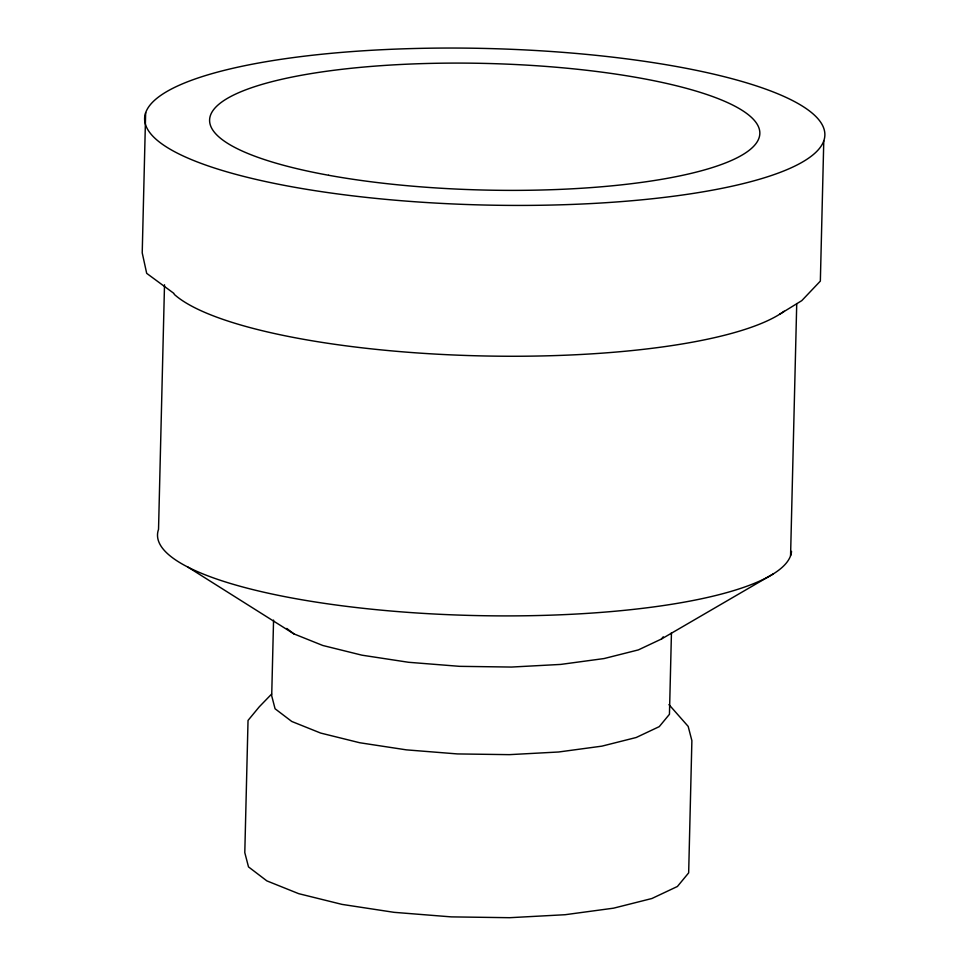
<?xml version="1.0" encoding="UTF-8"?>
<svg xmlns="http://www.w3.org/2000/svg" width="966" height="966" viewBox="0 0 966 966"><rect width="100%" height="100%" fill="white"/><g stroke="black" fill="none" stroke-linecap="round" stroke-linejoin="round"><path stroke-width="1.45" d="M145.649 112.611L142.219 252.863L146.687 273.342L173.88 293.386M164.51 284.765L158.533 529.392A317.126 72.957 1.4 0 0 458.645 615.076A317.126 72.957 1.4 0 0 791.528 551.369M273.559 620.087L271.7 695.798L275.069 708.766L291.768 721.469L320.64 733.061L359.738 742.745L406.384 749.857L457.413 753.927L509.336 754.651L558.614 751.995L601.89 746.15L636.232 737.493L659.271 726.625L669.45 714.297L671.455 632.645M790.574 555.716L796.733 303.578M823.781 140.855A340.261 78.282 1.4 0 1 291.575 186.716A340.261 78.282 1.4 0 1 338.776 52.635A340.261 78.282 1.4 0 1 823.781 140.855L820.351 281.094L801.792 300.631L779.61 314.276M188.044 567.175L293.906 633.889L322.789 645.481L361.876 655.165L408.533 662.278L459.55 666.335L511.473 667.059L560.751 664.415L604.04 658.558L638.369 649.901L661.408 639.045L663.268 636.799M271.603 694.083L259.262 706.822L248.033 720.431L244.796 852.64L248.504 866.9L266.858 880.883L298.711 893.671L342.024 904.393L394.031 912.327L451.243 916.879L509.65 917.7L565.098 914.717L613.615 908.161L651.893 898.513L677.42 886.474L688.661 872.866L691.885 740.656L688.178 726.396L668.967 704.6M661.408 639.045L773.271 573.925M286.757 628.443L293.906 633.889M784.175 311.209A317.126 72.957 1.4 0 1 474.511 355.73A317.126 72.957 1.4 0 1 174.146 294.256M328.621 175.269A275.201 63.309 1.4 0 0 758.962 138.126A275.201 63.309 1.4 0 0 366.561 66.811A275.201 63.309 1.4 0 0 328.621 175.269"/></g></svg>
